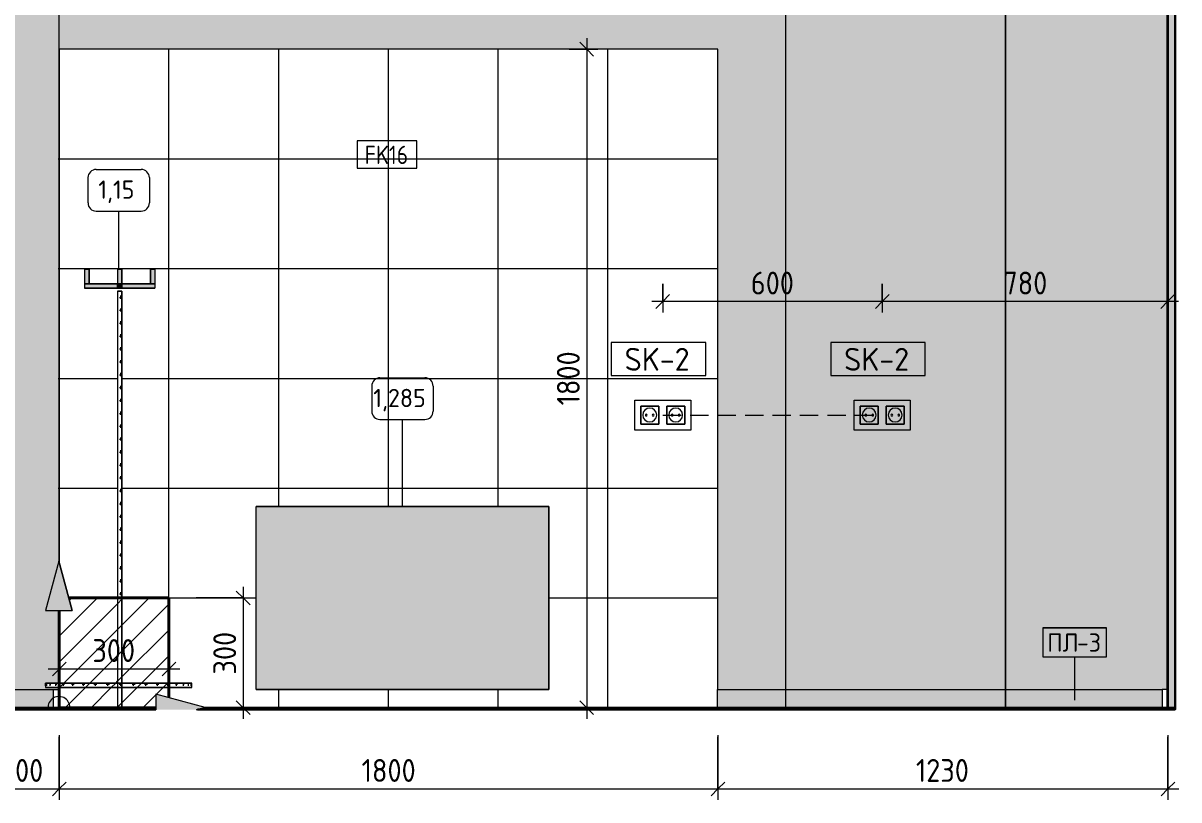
# Model space of a CAD drawing. Header units: millimetres. Extents: x 855 to 48623, y -2192 to 8255.
# Drawn here: x 45464 to 48623, y 3948 to 6071 of the extents above; entities that cross this region are included whole.
import ezdxf

# ---------------------------------------------------------------- set-up
doc = ezdxf.new("R2010")
doc.units = ezdxf.units.MM
doc.linetypes.add('ADSK_Штрих_ш2 п1', pattern=[75, 50, -25])
for name, color, linetype, lineweight in [('A-ANNO-DIMS', 7, 'Continuous', 9), ('A-ANNO-DIMS-25', 7, 'Continuous', 9), ('A-DETL-1', 7, 'Continuous', 40), ('A-DETL-2', 7, 'ADSK_Штрих_ш2 п1', 9), ('A-DETL-GENF', 7, 'Continuous', 9), ('A-FLOR', 7, 'Continuous', 9), ('A-GENM', 7, 'Continuous', 9), ('A-GENM-IDEN', 7, 'Continuous', 9), ('A-WALL-IDEN', 7, 'Continuous', 9), ('A-WALL-PATT', 7, 'Continuous', 9), ('E-ELEC-EQPM', 7, 'Continuous', 9), ('E-ELEC-FIXT-IDEN', 7, 'Continuous', 9), ('I-FURN', 7, 'Continuous', 9), ('I-FURN-IDEN', 7, 'Continuous', 9), ('I-WALL', 7, 'Continuous', 9), ('Электрические приборы', 7, 'Continuous', 9)]:
    doc.layers.add(name, color=color, linetype=linetype, lineweight=lineweight)
for name, color, linetype, lineweight, true_color in [('A-DETL-GENF-2', 7, 'Continuous', 9, 0xe0e0e0), ('A-FLOR-FNSH-1', 7, 'Continuous', 30, 0x3c3c3c), ('A-WALL-4', 7, 'Continuous', 30, 0x3c3c3c), ('A-WALL-FNSH-3', 7, 'Continuous', 30, 0x3c3c3c), ('I-FURN-121', 7, 'Continuous', 9, 0xd9d9d9), ('I-FURN-15', 7, 'Continuous', 9, 0x949494), ('I-FURN-4', 7, 'Continuous', 9, 0xacacac), ('I-FURN-6', 7, 'Continuous', 9, 0xc0c0c0), ('I-FURN-7', 7, 'Continuous', 9, 0x9e9e9e), ('I-FURN-9', 7, 'Continuous', 9, 0xd1d1d1), ('I-WALL-1', 7, 'Continuous', 9, 0x787878), ('Розетки', 7, 'Continuous', 9, 0xff1e23)]:
    doc.layers.add(name, color=color, linetype=linetype, lineweight=lineweight, true_color=true_color)
doc.layers.add('I-FURN-3', color=7, linetype='Continuous', lineweight=9, true_color=0xfbfbfb, transparency=0.7)
doc.layers.add('I-FURN-5', color=7, linetype='Continuous', lineweight=9, true_color=0x7f7f7f, transparency=0.7)
doc.styles.add('GOST Common_5', font='GOST_Common.ttf', dxfattribs={"height": 50})
doc.styles.add('GOST Common_6', font='GOST_Common.ttf', dxfattribs={"width": 0.9, "height": 50})
doc.styles.add('GOST Common_7', font='GOST_Common.ttf', dxfattribs={"height": 62.5})
doc.styles.add('ISOCPEUR_2', font='isocpeur.ttf', dxfattribs={"width": 0.9, "height": 62.5})
doc.dimstyles.new('ISO-2_5_0_9К_БОЛЬШОЙ_1', dxfattribs={"dimscale": 304.8, "dimtxt": 62.248823, "dimasz": 0.123031, "dimexe": 0.098425, "dimexo": 0.246063, "dimgap": 0, "dimtad": 1, "dimdec": 0, "dimrnd": 10, "dimzin": 0, "dimdsep": 46, "dimtxsty": 'ISOCPEUR_2', "dimblk1": 'OBLIQUE', "dimblk2": 'OBLIQUE', "dimsah": 1, "dimcen": 0.09, "dimdle": 0.098425, "dimazin": 0, "dimtfac": 1, "dimtdec": 4, "dimtix": 1, "dimtmove": 0, "dimatfit": 3, "dimfxl": 1, "dimtvp": 1, "dimtolj": 1, "dimtzin": 0, "dimarcsym": 2})
pattern_1 = [(90, (45562.24, 4200), (-300, 2e-14), []), (180, (45562.24, 4200), (-4e-14, -300), [])]
pattern_2 = [(45, (45268.33, 0), (-35.35534, 35.35534), [])]

# ---------------------------------------------------------------- blocks, each defined once
blk = doc.blocks.new('FP_23-Развертка 2_03-4')
at = {"layer": 'I-FURN'}
for p, q in [((27622.1, 4259.9), (27622.1, 4267)), ((27625.7, 4259.9), (27625.7, 4267)), ((27635.4, 4259.9), (27635.4, 4267)), ((27650.8, 4259.9), (27650.8, 4267)), ((27671.6, 4259.9), (27671.6, 4267)), ((27697.1, 4259.9), (27697.1, 4267)), ((27726.4, 4259.9), (27726.4, 4267)), ((27758.7, 4259.9), (27758.7, 4267)), ((27793, 4259.9), (27793, 4267)), ((27828.2, 4259.9), (27828.2, 4267)), ((27863.2, 4259.9), (27863.2, 4267)), ((27896.9, 4259.9), (27896.9, 4267)), ((27928.4, 4259.9), (27928.4, 4267)), ((27956.5, 4259.9), (27956.5, 4267)), ((27980.5, 4259.9), (27980.5, 4267)), ((27999.6, 4259.9), (27999.6, 4267)), ((28013.2, 4259.9), (28013.2, 4267)), ((28020.9, 4259.9), (28020.9, 4267)), ((27624.9, 4264.3), (27626.6, 4264.3)), ((27633.8, 4264.3), (27637, 4264.3)), ((27648.6, 4264.3), (27653.2, 4264.3)), ((27668.8, 4264.3), (27674.6, 4264.3)), ((27693.7, 4264.3), (27700.5, 4264.3)), ((27722.5, 4264.3), (27730.3, 4264.3)), ((27754.5, 4264.3), (27762.9, 4264.3)), ((27788.6, 4264.3), (27797.3, 4264.3)), ((27823.8, 4264.3), (27832.6, 4264.3)), ((27858.8, 4264.3), (27867.5, 4264.3)), ((27892.8, 4264.3), (27901, 4264.3)), ((27924.6, 4264.3), (27932.1, 4264.3)), ((27953.2, 4264.3), (27959.5, 4264.3)), ((27977.8, 4264.3), (27983.2, 4264.3)), ((27997.5, 4264.3), (28001.6, 4264.3)), ((28011.8, 4264.3), (28014.5, 4264.3)), ((28020.3, 4264.3), (28021.5, 4264.3))]:
    blk.add_line(p, q, dxfattribs=at)
at = {"layer": 'I-FURN-6'}
for p, q in [((27622.4, 4267), (27622.4, 4255)), ((28022.4, 4255), (28022.4, 4267))]:
    blk.add_line(p, q, dxfattribs=at)
blk = doc.blocks.new('вешалка - 1_15-26230894-Развертка 2_03-4')
at = {"layer": 'I-FURN'}
h = blk.add_hatch(dxfattribs=at)
h.set_pattern_fill('FP_21', color=256, style=0, pattern_type=2)
h.set_pattern_definition([(0, (27365.59, 0), (17.621, 17.621), [8.811, -26.432]), (90, (27369.996, -4.405), (-17.621, 17.621), [8.811, -26.432])])
h.paths.add_polyline_path([(27831.4, 4500), (27831.4, 5338.6), (27819.4, 5338.6), (27819.4, 4500)])
at = {"layer": 'I-FURN-5'}
for points in [[(27741.4, 5359), (27741.4, 5398.6), (27729.4, 5398.6), (27729.4, 5359)], [(27831.4, 5359), (27831.4, 5398.6), (27819.4, 5398.6), (27819.4, 5359)], [(27921.4, 5359), (27921.4, 5398.6), (27909.4, 5398.6), (27909.4, 5359)], [(27741.4, 5347), (27819.4, 5347), (27819.4, 5359), (27729.4, 5359), (27729.4, 5347)], [(27831.4, 5347), (27831.4, 5359), (27819.4, 5359), (27819.4, 5347)], [(27870, 5347), (27921.4, 5347), (27921.4, 5359), (27831.4, 5359), (27831.4, 5347)]]:
    blk.add_hatch(color=256, dxfattribs=at).paths.add_polyline_path(points)
at = {"layer": 'I-FURN-121'}
for p, q in [((27822.4, 4267), (27819.4, 4267)), ((27819.4, 4267), (27819.4, 4255)), ((27831.4, 4267), (27822.4, 4267)), ((27831.4, 4267), (27831.4, 4255)), ((27819.4, 4255), (27831.4, 4255))]:
    blk.add_line(p, q, dxfattribs=at)
at = {"layer": 'I-FURN-15'}
for p, q in [((27819.4, 5359), (27831.4, 5359)), ((27831.4, 5359), (27819.4, 5359))]:
    blk.add_line(p, q, dxfattribs=at)
at = {"layer": 'I-FURN-4'}
for p, q in [((27741.4, 5398.6), (27729.4, 5398.6)), ((27729.4, 5398.6), (27729.4, 5359)), ((27741.4, 5359), (27741.4, 5398.6)), ((27819.4, 5398.6), (27831.4, 5398.6)), ((27831.4, 5398.6), (27819.4, 5398.6)), ((27819.4, 5398.6), (27819.4, 5359)), ((27819.4, 5398.6), (27819.4, 5359)), ((27831.4, 5398.6), (27831.4, 5359)), ((27831.4, 5398.6), (27831.4, 5359)), ((27921.4, 5398.6), (27909.4, 5398.6)), ((27909.4, 5398.6), (27909.4, 5359)), ((27921.4, 5398.6), (27921.4, 5359)), ((27729.4, 5359), (27729.4, 5347)), ((27729.4, 5347), (27819.4, 5347)), ((27819.4, 5359), (27741.4, 5359)), ((27819.4, 5359), (27819.4, 5347)), ((27819.4, 5347), (27831.4, 5347)), ((27909.4, 5359), (27831.4, 5359)), ((27831.4, 5359), (27831.4, 5347)), ((27831.4, 5347), (27921.4, 5347)), ((27921.4, 5359), (27921.4, 5347))]:
    blk.add_line(p, q, dxfattribs=at)
at = {"layer": 'I-FURN-6'}
for p, q in [((27729.4, 5398.6), (27741.4, 5398.6)), ((27729.4, 5398.6), (27729.4, 5359)), ((27741.4, 5398.6), (27741.4, 5359)), ((27819.4, 5398.6), (27831.4, 5398.6)), ((27819.4, 5398.6), (27819.4, 5359)), ((27831.4, 5359), (27831.4, 5398.6)), ((27909.4, 5398.6), (27921.4, 5398.6)), ((27909.4, 5359), (27909.4, 5398.6)), ((27921.4, 5398.6), (27921.4, 5359)), ((27741.4, 5359), (27729.4, 5359)), ((27729.4, 5359), (27819.4, 5359)), ((27729.4, 5359), (27729.4, 5347)), ((27819.4, 5347), (27729.4, 5347)), ((27831.4, 5359), (27819.4, 5359)), ((27819.4, 5359), (27831.4, 5359)), ((27819.4, 5359), (27819.4, 5347)), ((27831.4, 5347), (27819.4, 5347)), ((27819.4, 5338.6), (27831.4, 5338.6)), ((27819.4, 5338.6), (27819.4, 4500)), ((27831.4, 5359), (27921.4, 5359)), ((27831.4, 5347), (27831.4, 5359)), ((27921.4, 5347), (27831.4, 5347)), ((27831.4, 4500), (27831.4, 5338.6)), ((27921.4, 5359), (27909.4, 5359)), ((27921.4, 5359), (27921.4, 5347)), ((27819.4, 4500), (27819.4, 4267)), ((27831.4, 4267), (27831.4, 4500)), ((27622.4, 4267), (27659.9, 4267)), ((27659.9, 4267), (27798.3, 4267)), ((27798.3, 4267), (27959.7, 4267)), ((27959.7, 4267), (28022.4, 4267)), ((27659.9, 4255), (27622.4, 4255)), ((27959.7, 4255), (27659.9, 4255)), ((27819.4, 4255), (27819.4, 4200)), ((27831.4, 4200), (27831.4, 4255)), ((28022.4, 4255), (27959.7, 4255))]:
    blk.add_line(p, q, dxfattribs=at)
at = {"layer": 'I-FURN-7'}
for p, q in [((27831.4, 5398.6), (27819.4, 5398.6)), ((27819.4, 5398.6), (27819.4, 5359)), ((27831.4, 5359), (27831.4, 5398.6)), ((27729.4, 5359), (27741.4, 5359)), ((27741.4, 5359), (27729.4, 5359)), ((27831.4, 5359), (27819.4, 5359)), ((27819.4, 5359), (27831.4, 5359)), ((27819.4, 5347), (27819.4, 5359)), ((27819.4, 5359), (27819.4, 5347)), ((27831.4, 5359), (27831.4, 5347)), ((27831.4, 5359), (27831.4, 5347)), ((27909.4, 5359), (27921.4, 5359)), ((27921.4, 5359), (27909.4, 5359))]:
    blk.add_line(p, q, dxfattribs=at)
at = {"layer": 'I-FURN-9'}
for p, q in [((27831.4, 5338.6), (27819.4, 5338.6)), ((27819.4, 5338.6), (27819.4, 4500)), ((27831.4, 5338.6), (27831.4, 4500)), ((27819.4, 4500), (27819.4, 4267)), ((27831.4, 4500), (27831.4, 4267)), ((27659.9, 4267), (27622.4, 4267)), ((27819.4, 4267), (27659.9, 4267)), ((27819.4, 4267), (27819.4, 4255)), ((27959.7, 4267), (27831.4, 4267)), ((27831.4, 4255), (27831.4, 4267)), ((28022.4, 4267), (27959.7, 4267)), ((27622.4, 4255), (27659.9, 4255)), ((27659.9, 4255), (27819.4, 4255)), ((27819.4, 4255), (27819.4, 4200)), ((27831.4, 4255), (27959.7, 4255)), ((27831.4, 4255), (27831.4, 4200)), ((27959.7, 4255), (28022.4, 4255))]:
    blk.add_line(p, q, dxfattribs=at)
at = {"layer": 'I-FURN-6'}
blk.add_blockref('FP_23-Развертка 2_03-4', (0, 0), dxfattribs=at)
blk = doc.blocks.new('Холодильник встроенный 1180 мм - 3_9-25480617-Развертка 2_03-4')
at = {"layer": 'I-FURN-5'}
h = blk.add_hatch(color=256, dxfattribs=at)
h.paths.add_polyline_path([(29645.8, 4250), (30245.8, 4250), (30245.8, 6351), (29645.8, 6351), (29645.8, 4680.1)])
h.paths.add_polyline_path([(29920.3, 4959), (29832.8, 4959), (29832.8, 5041), (29985.8, 5041), (29985.8, 4959), (29969.3, 4959)])
h.paths.add_polyline_path([(29954.3, 4997.5), (29955.6, 4997.8), (29956.5, 4998.7), (29956.8, 5000), (29956.5, 5001.2), (29955.6, 5002.2), (29954.3, 5002.5), (29953.1, 5002.2), (29952.2, 5001.2), (29951.8, 5000), (29952.2, 4998.7), (29953.1, 4997.8), (29953.7, 4997.6)])
h.paths.add_polyline_path([(29883.3, 4997.5), (29884.6, 4997.8), (29885.6, 4998.9), (29885.8, 5000), (29885.5, 5001.2), (29884.6, 5002.2), (29883.3, 5002.5), (29882.1, 5002.2), (29881.2, 5001.2), (29880.8, 5000), (29881.2, 4998.7), (29882.1, 4997.8), (29882.7, 4997.6)])
h.paths.add_polyline_path([(29864.3, 4997.5), (29865.6, 4997.8), (29866.6, 4998.9), (29866.8, 5000), (29866.5, 5001.2), (29865.6, 5002.2), (29864.3, 5002.5), (29863.1, 5002.2), (29862.2, 5001.2), (29861.8, 5000), (29862.2, 4998.7), (29863.1, 4997.8), (29863.7, 4997.6)])
h.paths.add_polyline_path([(29935.3, 4997.5), (29936.6, 4997.8), (29937.6, 4998.9), (29937.8, 5000), (29937.5, 5001.2), (29936.6, 5002.2), (29935.3, 5002.5), (29934.1, 5002.2), (29933.2, 5001.2), (29932.8, 5000), (29933.2, 4998.7), (29934.1, 4997.8), (29934.7, 4997.6)])
h = blk.add_hatch(color=256, dxfattribs=at)
h.paths.add_polyline_path([(29832.8, 4959), (29985.8, 4959), (29985.8, 5041), (29832.8, 5041), (29832.8, 4975.5)])
h.paths.add_polyline_path([(29954.3, 4997.5), (29953.1, 4997.8), (29952.1, 4998.9), (29951.8, 5000), (29952.2, 5001.2), (29953.1, 5002.2), (29954.3, 5002.5), (29955.6, 5002.2), (29956.5, 5001.2), (29956.8, 5000), (29956.5, 4998.7), (29955.6, 4997.8), (29955, 4997.6)])
h.paths.add_polyline_path([(29883.3, 4997.5), (29882.1, 4997.8), (29881.1, 4998.9), (29880.8, 5000), (29881.2, 5001.2), (29882.1, 5002.2), (29883.3, 5002.5), (29884.6, 5002.2), (29885.5, 5001.2), (29885.8, 5000), (29885.5, 4998.7), (29884.6, 4997.8), (29884, 4997.6)])
h.paths.add_polyline_path([(29935.3, 4997.5), (29934.1, 4997.8), (29933.2, 4998.7), (29932.8, 5000), (29933.2, 5001.2), (29934.1, 5002.2), (29935.3, 5002.5), (29936.6, 5002.2), (29937.5, 5001.2), (29937.8, 5000), (29937.5, 4998.7), (29936.6, 4997.8), (29936, 4997.6)])
h.paths.add_polyline_path([(29864.3, 4997.5), (29863.1, 4997.8), (29862.1, 4998.9), (29861.8, 5000), (29862.2, 5001.2), (29863.1, 5002.2), (29864.3, 5002.5), (29865.6, 5002.2), (29866.5, 5001.2), (29866.8, 5000), (29866.5, 4998.7), (29865.6, 4997.8), (29865, 4997.6)])
blk.add_hatch(color=256, dxfattribs=at).paths.add_polyline_path([(29645.8, 4200), (30245.8, 4200), (30245.8, 4250), (29645.8, 4250)])
at = {"layer": 'I-FURN-4'}
for p, q in [((30245.8, 6351), (29645.8, 6351)), ((29645.8, 4200), (29645.8, 6351)), ((30245.8, 6351), (30245.8, 4200))]:
    blk.add_line(p, q, dxfattribs=at)
at = {"layer": 'I-FURN-6'}
for p, q in [((29645.8, 6351), (30245.8, 6351)), ((29645.8, 4200), (29645.8, 6351)), ((30245.8, 4200), (30245.8, 6351))]:
    blk.add_line(p, q, dxfattribs=at)
at = {"layer": 'I-FURN-7'}
blk.add_line((29645.8, 4200), (30245.8, 4200), dxfattribs=at)
blk = doc.blocks.new('Плинтус - Плинтус темный _ст_школа_-32862063-Развертка 2_03-4')
at = {"layer": 'A-GENM'}
for p, q in [((30689, 4250), (30674, 4250)), ((30674, 4250), (30674, 4200)), ((30689, 4200), (30689, 4250)), ((30674, 4200), (30689, 4200))]:
    blk.add_line(p, q, dxfattribs=at)
blk = doc.blocks.new('Плинтус - Плинтус темный _ст_школа_-32862101-Развертка 2_03-4')
at = {"layer": 'A-GENM'}
blk.add_hatch(color=256, dxfattribs=at).paths.add_polyline_path([(27460, 4200), (27644, 4200), (27644, 4250), (27460, 4250)])
for p, q in [((27460, 4250), (27644, 4250)), ((27460, 4200), (27460, 4250))]:
    blk.add_line(p, q, dxfattribs=at)
blk = doc.blocks.new('Плинтус - Плинтус темный _ст_школа_-32862102-Развертка 2_03-4')
at = {"layer": 'A-GENM'}
for p, q in [((27644, 4250), (27659, 4250)), ((27644, 4200), (27644, 4250))]:
    blk.add_line(p, q, dxfattribs=at)
blk = doc.blocks.new('Роз - p220 IP44-25282437-Развертка 2_03-4')
at = {"layer": 'Розетки'}
for p, q in [((29249.3, 5024.5), (29298.3, 5024.5)), ((29249.3, 4975.5), (29249.3, 5024.5)), ((29298.3, 5024.5), (29298.3, 4975.5)), ((29298.3, 4975.5), (29249.3, 4975.5))]:
    blk.add_line(p, q, dxfattribs=at)
for centre, radius, start, end in [((29273.8, 5000), 19, 0, 180), ((29273.8, 5000), 19, 180, 0), ((29264.3, 5000), 2.5, 0, 180), ((29264.3, 5000), 2.5, 180, 0), ((29283.3, 5000), 2.5, 0, 180), ((29283.3, 5000), 2.5, 180, 0)]:
    blk.add_arc(centre, radius, start, end, dxfattribs=at)
blk = doc.blocks.new('Роз - p220 IP44-V24-Развертка 2_03-4')
at = {"layer": 'Розетки'}
for p, q in [((29320.3, 5024.5), (29369.3, 5024.5)), ((29320.3, 4975.5), (29320.3, 5024.5)), ((29369.3, 5024.5), (29369.3, 4975.5)), ((29369.3, 4975.5), (29320.3, 4975.5))]:
    blk.add_line(p, q, dxfattribs=at)
for centre, radius, start, end in [((29344.8, 5000), 19, 0, 180), ((29344.8, 5000), 19, 180, 0), ((29335.3, 5000), 2.5, 0, 180), ((29335.3, 5000), 2.5, 180, 0), ((29354.3, 5000), 2.5, 0, 180), ((29354.3, 5000), 2.5, 180, 0)]:
    blk.add_arc(centre, radius, start, end, dxfattribs=at)
blk = doc.blocks.new('Рамки - Рамка х2-25282439-Развертка 2_03-4')
at = {"layer": 'E-ELEC-EQPM'}
for p, q in [((29232.8, 5041), (29385.8, 5041)), ((29232.8, 4959), (29232.8, 5041)), ((29249.3, 5024.5), (29249.3, 4975.5)), ((29298.3, 5024.5), (29249.3, 5024.5)), ((29298.3, 4975.5), (29298.3, 5024.5)), ((29320.3, 5024.5), (29320.3, 4975.5)), ((29369.3, 5024.5), (29320.3, 5024.5)), ((29369.3, 4975.5), (29369.3, 5024.5)), ((29385.8, 5041), (29385.8, 4959)), ((29249.3, 4975.5), (29298.3, 4975.5)), ((29320.3, 4975.5), (29369.3, 4975.5)), ((29385.8, 4959), (29232.8, 4959))]:
    blk.add_line(p, q, dxfattribs=at)
blk = doc.blocks.new('Роз - p220 IP44-V25-Развертка 2_03-4')
at = {"layer": 'Розетки'}
for p, q in [((29849.3, 5024.5), (29898.3, 5024.5)), ((29849.3, 4975.5), (29849.3, 5024.5)), ((29898.3, 5024.5), (29898.3, 4975.5)), ((29898.3, 4975.5), (29849.3, 4975.5))]:
    blk.add_line(p, q, dxfattribs=at)
for centre, radius, start, end in [((29873.8, 5000), 19, 0, 180), ((29873.8, 5000), 19, 180, 0), ((29864.3, 5000), 2.5, 0, 180), ((29864.3, 5000), 2.5, 180, 0), ((29883.3, 5000), 2.5, 0, 180), ((29883.3, 5000), 2.5, 180, 0)]:
    blk.add_arc(centre, radius, start, end, dxfattribs=at)
blk = doc.blocks.new('Рамки - Рамка х2-V26-Развертка 2_03-4')
at = {"layer": 'E-ELEC-EQPM'}
for p, q in [((29832.8, 5041), (29985.8, 5041)), ((29832.8, 4959), (29832.8, 5041)), ((29849.3, 5024.5), (29849.3, 4975.5)), ((29898.3, 5024.5), (29849.3, 5024.5)), ((29898.3, 4975.5), (29898.3, 5024.5)), ((29920.3, 5024.5), (29920.3, 4975.5)), ((29969.3, 5024.5), (29920.3, 5024.5)), ((29969.3, 4975.5), (29969.3, 5024.5)), ((29985.8, 5041), (29985.8, 4959)), ((29849.3, 4975.5), (29898.3, 4975.5)), ((29920.3, 4975.5), (29969.3, 4975.5)), ((29985.8, 4959), (29832.8, 4959))]:
    blk.add_line(p, q, dxfattribs=at)
blk = doc.blocks.new('Плинтус - Плинтус темный _ст_школа_-33253909-Развертка 2_03-4')
at = {"layer": 'A-GENM'}
h = blk.add_hatch(color=256, dxfattribs=at)
h.paths.add_polyline_path([(29645.8, 4200), (29645.8, 4250), (29459, 4250), (29459, 4200), (29460, 4200)])
h.paths.add_polyline_path([(30245.8, 4200), (30674, 4200), (30674, 4250), (30245.8, 4250)])
for p, q in [((29459, 4250), (29645.8, 4250)), ((29459, 4200), (29459, 4250)), ((29645.8, 4250), (30245.8, 4250)), ((30245.8, 4250), (30674, 4250)), ((29645.8, 4200), (29459, 4200)), ((30245.8, 4200), (29645.8, 4200)), ((30674, 4200), (30245.8, 4200))]:
    blk.add_line(p, q, dxfattribs=at)
blk = doc.blocks.new('Начало раскладки_красным - Начало раскладки_красным-26112293-Развертка 2_03-4')
at = {"layer": 'A-DETL-GENF'}
for points in [[(27622.8, 4465.4), (27695.3, 4465.4), (27658.9, 4600.6), (27631, 4495.9)], [(27958.8, 4194.4), (28035.3, 4194.4), (28059.2, 4200.8), (27923.9, 4237), (27923.9, 4194.4)]]:
    blk.add_hatch(color=256, dxfattribs=at).paths.add_polyline_path(points)
for p, q in [((27658.9, 4600.6), (27622.8, 4465.4)), ((27658.9, 4600.6), (27622.8, 4465.4)), ((27695.3, 4465.4), (27658.9, 4600.6)), ((27658.9, 4600.6), (27695.3, 4465.4)), ((27622.8, 4465.4), (27695.3, 4465.4)), ((27622.8, 4465.4), (27695.3, 4465.4)), ((27659.2, 4230.6), (27659, 4465.4)), ((28059.2, 4200.8), (27923.9, 4237)), ((27923.9, 4237), (27923.9, 4194.4)), ((28059.2, 4200.8), (27923.9, 4237)), ((27923.9, 4237), (27923.9, 4194.4)), ((27689.2, 4200.6), (27923.9, 4200.8)), ((28035.3, 4194.4), (28059.2, 4200.8)), ((28059.2, 4200.8), (28035.3, 4194.4))]:
    blk.add_line(p, q, dxfattribs=at)
for start, end in [(0.0336, 191.8992), (347.7458, 0.0336)]:
    blk.add_arc((27659.2, 4200.6), 30, start, end, dxfattribs=at)
blk = doc.blocks.new('DIMBLOCK32-Развертка 2_03-4')
at = {"layer": 'A-ANNO-DIMS-25'}
for p, q in [((45362.7, 4125), (45362.7, 3948)), ((45362.7, 3978), (45362.7, 4120)), ((45562.7, 4125), (45562.7, 3948)), ((45562.7, 3978), (45562.7, 4120)), ((45362.7, 3978), (45562.7, 3978))]:
    blk.add_line(p, q, dxfattribs=at)
at = {"layer": 'A-ANNO-DIMS-25', "lineweight": 20}
for p, q in [((45362.7, 3978), (45381.5, 3996.8)), ((45562.7, 3978), (45581.5, 3996.8)), ((45362.7, 3978), (45344, 3959.3)), ((45562.7, 3978), (45544, 3959.3))]:
    blk.add_line(p, q, dxfattribs=at)
at = {"layer": 'A-ANNO-DIMS-25', "color": 0, "insert": (45403.5, 4059.7), "char_height": 62.5, "width": 142.215, "attachment_point": 1, "line_spacing_factor": 1.149209, "style": 'ISOCPEUR_2'}
blk.add_mtext('200', dxfattribs=at)
blk = doc.blocks.new('_Oblique')
at = {"color": 0, "linetype": 'ByBlock', "lineweight": -2}
blk.add_line((-0.5, -0.5), (0.5, 0.5), dxfattribs=at)
blk = doc.blocks.new('DIMBLOCK33-Развертка 2_03-4')
at = {"layer": 'A-ANNO-DIMS-25'}
for p, q in [((45562.7, 4125), (45562.7, 3948)), ((45562.7, 3978), (45562.7, 4120)), ((47362.7, 4125), (47362.7, 3948)), ((47362.7, 3978), (47362.7, 4120)), ((45562.7, 3978), (47362.7, 3978))]:
    blk.add_line(p, q, dxfattribs=at)
at = {"layer": 'A-ANNO-DIMS-25', "lineweight": 20}
for p, q in [((45562.7, 3978), (45581.5, 3996.8)), ((47362.7, 3978), (47381.5, 3996.8)), ((45562.7, 3978), (45544, 3959.3)), ((47362.7, 3978), (47344, 3959.3))]:
    blk.add_line(p, q, dxfattribs=at)
at = {"layer": 'A-ANNO-DIMS-25', "color": 0, "insert": (46389.1, 4059.7), "char_height": 62.5, "width": 176.691, "attachment_point": 1, "line_spacing_factor": 1.149209, "style": 'ISOCPEUR_2'}
blk.add_mtext('1800', dxfattribs=at)
blk = doc.blocks.new('DIMBLOCK34-Развертка 2_03-4')
at = {"layer": 'A-ANNO-DIMS-25'}
for p, q in [((47362.7, 4125), (47362.7, 3948)), ((47362.7, 3978), (47362.7, 4120)), ((48592.7, 4125), (48592.7, 3948)), ((48592.7, 3978), (48592.7, 4120)), ((47362.7, 3978), (48622.7, 3978))]:
    blk.add_line(p, q, dxfattribs=at)
at = {"layer": 'A-ANNO-DIMS-25', "lineweight": 20}
for p, q in [((47362.7, 3978), (47381.5, 3996.8)), ((48592.7, 3978), (48611.5, 3996.8)), ((47362.7, 3978), (47344, 3959.3)), ((48592.7, 3978), (48574, 3959.3))]:
    blk.add_line(p, q, dxfattribs=at)
at = {"layer": 'A-ANNO-DIMS-25', "color": 0, "insert": (47904.1, 4059.7), "char_height": 62.5, "width": 176.691, "attachment_point": 1, "line_spacing_factor": 1.149209, "style": 'ISOCPEUR_2'}
blk.add_mtext('1230', dxfattribs=at)
blk = doc.blocks.new('М_силовых электроприборов_РАЗВЕРТКИ - Типоразмер_примечание-27444908-Развертка 2_03-4')
at = {"layer": 'E-ELEC-FIXT-IDEN'}
for p, q in [((29426.7, 5198.1), (29168.4, 5198.1)), ((29168.4, 5198.1), (29168.4, 5108)), ((29426.7, 5108), (29426.7, 5198.1)), ((29168.4, 5108), (29426.7, 5108))]:
    blk.add_line(p, q, dxfattribs=at)
blk = doc.blocks.new('DIMBLOCK35-Развертка 2_03-4')
at = {"layer": 'A-ANNO-DIMS-25'}
for p, q in [((47812.1, 5358.8), (47812.1, 5280.3)), ((47812.1, 5310.3), (47812.1, 5358.8)), ((48591.7, 5358.8), (48591.7, 5280.3)), ((48591.7, 5310.3), (48591.7, 5358.8)), ((48621.7, 5310.3), (47812.1, 5310.3))]:
    blk.add_line(p, q, dxfattribs=at)
at = {"layer": 'A-ANNO-DIMS-25', "lineweight": 20}
for p, q in [((47812.1, 5310.3), (47793.3, 5291.6)), ((47812.1, 5310.3), (47830.8, 5329.1)), ((48591.7, 5310.3), (48573, 5291.6)), ((48591.7, 5310.3), (48610.5, 5329.1))]:
    blk.add_line(p, q, dxfattribs=at)
at = {"layer": 'A-ANNO-DIMS-25', "color": 0, "insert": (48142.7, 5392), "char_height": 62.5, "width": 142.215, "attachment_point": 1, "line_spacing_factor": 1.149209, "style": 'ISOCPEUR_2'}
blk.add_mtext('780', dxfattribs=at)
blk = doc.blocks.new('DIMBLOCK36-Развертка 2_03-4')
at = {"layer": 'A-ANNO-DIMS-25'}
for p, q in [((47212.1, 5358.8), (47212.1, 5280.3)), ((47212.1, 5310.3), (47212.1, 5358.8)), ((47812.1, 5358.8), (47812.1, 5280.3)), ((47812.1, 5310.3), (47812.1, 5358.8)), ((47812.1, 5310.3), (47182.1, 5310.3))]:
    blk.add_line(p, q, dxfattribs=at)
at = {"layer": 'A-ANNO-DIMS-25', "lineweight": 20}
for p, q in [((47212.1, 5310.3), (47193.3, 5291.6)), ((47212.1, 5310.3), (47230.8, 5329.1)), ((47812.1, 5310.3), (47793.3, 5291.6)), ((47812.1, 5310.3), (47830.8, 5329.1))]:
    blk.add_line(p, q, dxfattribs=at)
at = {"layer": 'A-ANNO-DIMS-25', "color": 0, "insert": (47452.8, 5392), "char_height": 62.5, "width": 142.215, "attachment_point": 1, "line_spacing_factor": 1.149209, "style": 'ISOCPEUR_2'}
blk.add_mtext('600', dxfattribs=at)
blk = doc.blocks.new('Марка_Мебель - В прямоуг_Balcon_Марка-25523697-Развертка 2_03-4')
at = {"layer": 'I-FURN-IDEN'}
for p, q in [((25316.1, 4680.1), (25316.1, 4611)), ((25338.6, 4702.6), (25461.4, 4702.6)), ((25483.9, 4680.1), (25483.9, 4611.2)), ((25338.5, 4588.7), (25461.4, 4588.7))]:
    blk.add_line(p, q, dxfattribs=at)
for centre, radius, start, end in [((25338.6, 4680.1), 22.5, 90, 180), ((25461.4, 4680.1), 22.5, 0, 90), ((25338.5, 4611), 22.3, 180, 270), ((25461.4, 4611.2), 22.5, 270, 0)]:
    blk.add_arc(centre, radius, start, end, dxfattribs=at)
blk = doc.blocks.new('Mark Reiling - Mark Reiling-26174330-Развертка 2_03-4')
at = {"layer": 'A-GENM-IDEN'}
for p, q in [((30348.6, 4418.1), (30348.6, 4339.3)), ((30348.6, 4418.1), (30522.1, 4418.1)), ((30522.1, 4418.1), (30348.6, 4418.1)), ((30348.6, 4418.1), (30348.6, 4339.3)), ((30522.1, 4339.3), (30522.1, 4418.1)), ((30522.1, 4339.3), (30522.1, 4418.1)), ((30348.6, 4339.3), (30522.1, 4339.3)), ((30348.6, 4339.3), (30522.1, 4339.3))]:
    blk.add_line(p, q, dxfattribs=at)
blk = doc.blocks.new('DIMBLOCK44-Развертка 2_03-4')
at = {"layer": 'A-ANNO-DIMS-25', "lineweight": 20}
for p, q in [((47004.5, 6000), (46985.7, 6018.8)), ((47004.5, 6000), (47023.2, 5981.2)), ((47004.5, 4200), (46985.7, 4218.7)), ((47004.5, 4200), (47023.2, 4181.2))]:
    blk.add_line(p, q, dxfattribs=at)
at = {"layer": 'A-ANNO-DIMS-25'}
for p, q in [((47004.5, 6030), (47004.5, 4170)), ((46956, 6000), (47034.5, 6000)), ((47004.5, 6000), (46956, 6000)), ((46956, 4200), (47034.5, 4200)), ((47004.5, 4200), (46956, 4200))]:
    blk.add_line(p, q, dxfattribs=at)
at = {"layer": 'A-ANNO-DIMS-25', "color": 0, "insert": (46922.8, 5026.4), "char_height": 62.5, "width": 176.691, "attachment_point": 1, "rotation": 90, "line_spacing_factor": 1.149209, "style": 'ISOCPEUR_2'}
blk.add_mtext('1800', dxfattribs=at)
blk = doc.blocks.new('DIMBLOCK45-Развертка 2_03-4')
at = {"layer": 'A-ANNO-DIMS-25'}
for p, q in [((45562.7, 4354.3), (45562.7, 4275.8)), ((45562.7, 4305.8), (45562.7, 4354.3)), ((45862.2, 4354.3), (45862.2, 4275.8)), ((45862.2, 4305.8), (45862.2, 4354.3)), ((45892.2, 4305.8), (45532.7, 4305.8))]:
    blk.add_line(p, q, dxfattribs=at)
at = {"layer": 'A-ANNO-DIMS-25', "lineweight": 20}
for p, q in [((45562.7, 4305.8), (45544, 4287.1)), ((45562.7, 4305.8), (45581.5, 4324.6)), ((45862.2, 4305.8), (45843.5, 4287.1)), ((45862.2, 4305.8), (45881, 4324.6))]:
    blk.add_line(p, q, dxfattribs=at)
at = {"layer": 'A-ANNO-DIMS-25', "color": 0, "insert": (45653.2, 4387.5), "char_height": 62.5, "width": 142.215, "attachment_point": 1, "line_spacing_factor": 1.149209, "style": 'ISOCPEUR_2'}
blk.add_mtext('300', dxfattribs=at)
blk = doc.blocks.new('DIMBLOCK46-Развертка 2_03-4')
at = {"layer": 'A-ANNO-DIMS-25', "lineweight": 20}
for p, q in [((46065.3, 4500), (46046.5, 4518.7)), ((46065.3, 4500), (46084, 4481.2)), ((46065.3, 4200), (46046.5, 4218.7)), ((46065.3, 4200), (46084, 4181.2))]:
    blk.add_line(p, q, dxfattribs=at)
at = {"layer": 'A-ANNO-DIMS-25'}
for p, q in [((46065.3, 4530), (46065.3, 4170)), ((45937.2, 4500), (46095.3, 4500)), ((46065.3, 4500), (45937.2, 4500)), ((46016.8, 4200), (46095.3, 4200)), ((46065.3, 4200), (46016.8, 4200))]:
    blk.add_line(p, q, dxfattribs=at)
at = {"layer": 'A-ANNO-DIMS-25', "color": 0, "insert": (45983.6, 4290.7), "char_height": 62.5, "width": 142.215, "attachment_point": 1, "rotation": 90, "line_spacing_factor": 1.149209, "style": 'ISOCPEUR_2'}
blk.add_mtext('300', dxfattribs=at)
blk = doc.blocks.new('М_стена_0001 - Типоразмер_без рамки-25382661-Развертка 2_03-4')
at = {"layer": 'A-WALL-IDEN'}
for p, q in [((29255.4, 6723.9), (29092.2, 6723.9)), ((29092.2, 6723.9), (29092.2, 6648.9)), ((29255.4, 6648.9), (29255.4, 6723.9)), ((29092.2, 6648.9), (29255.4, 6648.9))]:
    blk.add_line(p, q, dxfattribs=at)

msp = doc.modelspace()

# ---------------------------------------------------------------- hatches: boundary and pattern name
at = {"layer": 'A-DETL-GENF-2'}
h = msp.add_hatch(dxfattribs=at)
h.set_pattern_fill('FP_24', color=256, style=0, pattern_type=2)
h.set_pattern_definition(pattern_2)
h.paths.add_polyline_path([(45725.1, 4200), (45734.1, 4200), (45734.1, 4255), (45722.1, 4255), (45722.1, 4200)])
h.paths.add_polyline_path([(45722.1, 4267), (45734.1, 4267), (45734.1, 4500), (45722.1, 4500), (45722.1, 4268.5)])
h.paths.add_polyline_path([(45592.5, 4255), (45722.1, 4255), (45722.1, 4267), (45562.7, 4267), (45562.7, 4255), (45575.4, 4255)])
h.paths.add_polyline_path([(45773, 4255), (45862.2, 4255), (45862.2, 4267), (45734.1, 4267), (45734.1, 4255), (45772.7, 4255)])
h = msp.add_hatch(dxfattribs=at)
h.set_pattern_fill('FP_24', color=256, style=0, pattern_type=2)
h.set_pattern_definition(pattern_2)
h.paths.add_polyline_path([(45562.7, 4200), (45722.1, 4200), (45722.1, 4255), (45562.7, 4255)])
h.paths.add_polyline_path([(45734.1, 4200), (45826.7, 4200), (45826.7, 4237), (45862.2, 4227.5), (45862.2, 4255), (45734.1, 4255)])
h.paths.add_polyline_path([(45838.7, 4267), (45862.2, 4267), (45862.2, 4500), (45734.1, 4500), (45734.1, 4267), (45818.1, 4267)])
h.paths.add_polyline_path([(45722.1, 4267), (45722.1, 4500), (45588.7, 4500), (45598, 4465.4), (45562.7, 4465.4), (45562.7, 4267), (45701, 4267)])
h = msp.add_hatch(dxfattribs=at)
h.set_pattern_fill('FP_24', color=256, style=0, pattern_type=2)
h.set_pattern_definition(pattern_2)
h.paths.add_polyline_path([(45734.1, 4255), (45734.1, 4267), (45722.1, 4267), (45722.1, 4255), (45725.1, 4255)])
at = {"layer": 'A-WALL-PATT'}
for points in [[(47362.7, 4250), (47548.5, 4250), (47548.5, 6351), (48148.5, 6351), (48148.5, 4250), (48591.7, 4250), (48591.7, 7650), (45561.7, 7650), (45561.7, 6000), (47362.7, 6000), (47362.7, 4680.1)], [(45550.8, 4250), (45561.7, 4250), (45561.7, 4255), (45525.1, 4255.2), (45525.1, 4267), (45561.7, 4267), (45561.7, 4465.4), (45525.5, 4465.4), (45561.7, 4600.6), (45561.7, 7600), (44083.7, 7600), (44083.7, 5141), (44094.7, 5141), (44094.7, 5059), (44083.7, 5059), (44083.7, 4596.6), (44119, 4465.4), (44083.7, 4465.4), (44083.7, 4250), (44262.7, 4250), (44262.7, 6300), (45362.7, 6300), (45362.7, 4250), (45548, 4250)]]:
    msp.add_hatch(color=256, dxfattribs=at).paths.add_polyline_path(points)
h = msp.add_hatch(dxfattribs=at)
h.set_pattern_fill('FP_22', color=256, style=0, pattern_type=2)
h.set_pattern_definition(pattern_1)
h.paths.add_polyline_path([(45562.2, 4200), (45562.2, 4255), (45561.7, 4255), (45561.7, 4200)])
h.paths.add_polyline_path([(45562.2, 4267), (45562.2, 4465.4), (45561.7, 4465.4), (45561.7, 4267)])
h.paths.add_polyline_path([(45562.2, 4598.5), (45562.2, 6000), (45561.7, 6000), (45561.7, 4600.4)])
h = msp.add_hatch(dxfattribs=at)
h.set_pattern_fill('FP_22', color=256, style=0, pattern_type=2)
h.set_pattern_definition(pattern_1)
h.paths.add_polyline_path([(45961.9, 4200), (47361.7, 4200), (47361.7, 4250), (47362.7, 4250), (47362.7, 6000), (45562.2, 6000), (45562.2, 4598.5), (45588.7, 4500), (45722.1, 4500), (45722.1, 5338.6), (45734.1, 5338.6), (45734.1, 4500), (45862.2, 4500), (45862.2, 4267), (45925.1, 4267), (45925.1, 4255), (45862.2, 4255), (45862.2, 4227.5), (45961.9, 4200.8), (45958.8, 4200)])
h.paths.add_polyline_path([(45562.2, 4200), (45562.7, 4200), (45562.7, 4255), (45562.2, 4255)])
h.paths.add_polyline_path([(46482.8, 4250), (46100.7, 4250), (46100.7, 4750), (46900.7, 4750), (46900.7, 4250)])
h.paths.add_polyline_path([(45562.7, 4267), (45562.7, 4465.4), (45562.2, 4465.4), (45562.2, 4267)])
h.paths.add_polyline_path([(47223.1, 4959), (47135.6, 4959), (47135.6, 5041), (47288.6, 5041), (47288.6, 4959), (47272.1, 4959)])
h.paths.add_polyline_path([(47186.1, 4997.5), (47187.3, 4997.8), (47188.3, 4998.9), (47188.6, 5000), (47188.2, 5001.2), (47187.3, 5002.2), (47186.1, 5002.5), (47184.8, 5002.2), (47183.9, 5001.2), (47183.6, 5000), (47183.9, 4998.7), (47184.8, 4997.8), (47185.4, 4997.6)])
h.paths.add_polyline_path([(47257.1, 4997.5), (47258.3, 4997.8), (47259.3, 4998.9), (47259.6, 5000), (47259.2, 5001.2), (47258.3, 5002.2), (47257.1, 5002.5), (47255.8, 5002.2), (47254.9, 5001.2), (47254.6, 5000), (47254.9, 4998.7), (47255.8, 4997.8), (47256.4, 4997.6)])
h.paths.add_polyline_path([(47238.1, 4997.5), (47239.3, 4997.8), (47240.3, 4998.9), (47240.6, 5000), (47240.2, 5001.2), (47239.3, 5002.2), (47238.1, 5002.5), (47236.8, 5002.2), (47235.9, 5001.2), (47235.6, 5000), (47235.9, 4998.7), (47236.8, 4997.8), (47237.4, 4997.6)])
h.paths.add_polyline_path([(47167.1, 4997.5), (47168.3, 4997.8), (47169.3, 4998.9), (47169.6, 5000), (47169.2, 5001.2), (47168.3, 5002.2), (47167.1, 5002.5), (47165.8, 5002.2), (47164.9, 5001.2), (47164.6, 5000), (47164.9, 4998.7), (47165.8, 4997.8), (47166.4, 4997.6)])
h.paths.add_polyline_path([(45632.1, 5347), (45632.1, 5398.6), (45644.1, 5398.6), (45644.1, 5359), (45722.1, 5359), (45722.1, 5398.6), (45734.1, 5398.6), (45734.1, 5359), (45812.1, 5359), (45812.1, 5398.6), (45824.1, 5398.6), (45824.1, 5347), (45722.1, 5347)])
at = {"layer": 'I-FURN-3'}
msp.add_hatch(color=256, dxfattribs=at).paths.add_polyline_path([(46900.7, 4250), (46900.7, 4750), (46100.7, 4750), (46100.7, 4250), (46482.8, 4250)])
at = {"layer": 'I-WALL-1'}
h = msp.add_hatch(dxfattribs=at)
h.set_pattern_fill('FP_20', color=256, style=0, pattern_type=2)
h.set_pattern_definition([(0, (45268.3286, 0), (30.48, 7.62), [2.515, -20.345, 2.515, -20.345, -121.92]), (0, (45268.3286, 0), (30.48, 7.62), [-45.72, 2.515, -43.205, 2.515, -20.345, -53.34]), (0, (45268.3286, 0), (30.48, 7.62), [-114.3, 2.515, -12.725, 2.515, -35.585]), (120, (45279.7586, 3.81), (-21.8391136, 22.586454), [2.515, -20.345, 2.515, -20.345, -121.92]), (120, (45279.7586, 3.81), (-21.8391136, 22.586454), [-45.72, 2.515, -43.205, 2.515, -20.345, -53.34]), (120, (45279.7586, 3.81), (-21.8391136, 22.586454), [-114.3, 2.515, -12.725, 2.515, -35.585]), (240, (45283.5686, 19.05), (-8.6408864, -30.206454), [2.515, -20.345, 2.515, -20.345, -121.92]), (240, (45283.5686, 19.05), (-8.6408864, -30.206454), [-45.72, 2.515, -43.205, 2.515, -20.345, -53.34]), (240, (45283.5686, 19.05), (-8.6408864, -30.206454), [-114.3, 2.515, -12.725, 2.515, -35.585])])
h.paths.add_polyline_path([(48592.7, 4200), (48612.7, 4200), (48612.7, 8080), (48592.7, 8080), (48592.7, 4333.9)])

# ---------------------------------------------------------------- linework, layer by layer
at = {"layer": 'A-DETL-1'}
for p, q in [((45862.2, 4500), (45588.7, 4500)), ((45862.2, 4227.5), (45862.2, 4500)), ((45562.7, 4465.4), (45562.7, 4200)), ((45562.7, 4200), (45826.7, 4200))]:
    msp.add_line(p, q, dxfattribs=at)
at = {"layer": 'A-DETL-2'}
msp.add_line((47212.1, 5000), (47812.1, 5000), dxfattribs=at)
at = {"layer": 'A-FLOR'}
msp.add_line((48613.2, 4195), (48612.7, 4195), dxfattribs=at)
at = {"layer": 'A-FLOR-FNSH-1'}
for p, q in [((45826.7, 4200), (43818.1, 4200)), ((43818.1, 4195), (45826.7, 4195)), ((45940.2, 4195), (48612.7, 4195)), ((48591.7, 4200), (45958.8, 4200)), ((48612.7, 4195), (48612.7, 4200))]:
    msp.add_line(p, q, dxfattribs=at)
at = {"layer": 'A-GENM-IDEN'}
msp.add_line((48338.1, 4220.7), (48338.1, 4338.2), dxfattribs=at)
at = {"layer": 'A-WALL-4'}
for p, q in [((48612.7, 4200), (48612.7, 8080.1)), ((48592.7, 4200), (48612.7, 4200))]:
    msp.add_line(p, q, dxfattribs=at)
at = {"layer": 'A-WALL-FNSH-3'}
for p, q in [((48591.7, 7600), (48591.7, 4200)), ((48592.7, 4200), (48592.7, 7600)), ((48591.7, 4200), (48592.7, 4200))]:
    msp.add_line(p, q, dxfattribs=at)
at = {"layer": 'I-FURN-6'}
for p, q in [((46100.7, 4750), (46900.7, 4750)), ((46100.7, 4250), (46100.7, 4750)), ((46900.7, 4250), (46900.7, 4750)), ((46900.7, 4250), (46100.7, 4250))]:
    msp.add_line(p, q, dxfattribs=at)
at = {"layer": 'I-FURN-9'}
for p, q in [((46900.7, 4750), (46100.7, 4750)), ((46100.7, 4250), (46100.7, 4750)), ((46900.7, 4750), (46900.7, 4250)), ((46100.7, 4250), (46900.7, 4250))]:
    msp.add_line(p, q, dxfattribs=at)
at = {"layer": 'I-FURN-IDEN'}
for p, q in [((45725.1, 5398.6), (45725.1, 5557.5)), ((46500.7, 4750), (46500.7, 4987.9))]:
    msp.add_line(p, q, dxfattribs=at)
at = {"layer": 'I-WALL'}
for p, q in [((45561.7, 8080), (45561.7, 4600.4)), ((47362.7, 6000), (45561.7, 6000)), ((45562.2, 6000), (45562.2, 4598.5)), ((45562.7, 6000), (45562.7, 4596.6)), ((47362.7, 4250), (47362.7, 6000)), ((45561.7, 4255.2), (45561.7, 4465.4)), ((45562.2, 4465.4), (45562.2, 4255.2)), ((45562.7, 4465.4), (45562.7, 4255.2)), ((45561.7, 4200), (45561.7, 4255)), ((45562.2, 4255), (45562.2, 4200)), ((45562.7, 4255), (45562.7, 4200)), ((48612.7, 4195), (48612.7, 4194.4))]:
    msp.add_line(p, q, dxfattribs=at)

# ---------------------------------------------------------------- block references
at = {"layer": 'A-DETL-GENF'}
msp.add_blockref('Начало раскладки_красным - Начало раскладки_красным-26112293-Развертка 2_03-4', (17902.7, 0), dxfattribs=at)
at = {"layer": 'A-GENM'}
for name in ['Плинтус - Плинтус темный _ст_школа_-32862101-Развертка 2_03-4', 'Плинтус - Плинтус темный _ст_школа_-32862102-Развертка 2_03-4', 'Плинтус - Плинтус темный _ст_школа_-33253909-Развертка 2_03-4', 'Плинтус - Плинтус темный _ст_школа_-32862063-Развертка 2_03-4']:
    msp.add_blockref(name, (17902.7, 0), dxfattribs=at)
at = {"layer": 'A-GENM-IDEN'}
msp.add_blockref('Mark Reiling - Mark Reiling-26174330-Развертка 2_03-4', (17902.7, 0), dxfattribs=at)
at = {"layer": 'A-WALL-IDEN'}
msp.add_blockref('М_стена_0001 - Типоразмер_без рамки-25382661-Развертка 2_03-4', (17284.6, -974.1), dxfattribs=at)
at = {"layer": 'E-ELEC-EQPM'}
for name in ['Рамки - Рамка х2-25282439-Развертка 2_03-4', 'Рамки - Рамка х2-V26-Развертка 2_03-4']:
    msp.add_blockref(name, (17902.7, 0), dxfattribs=at)
at = {"layer": 'E-ELEC-FIXT-IDEN'}
for p in [(17902.7, 0), (18502.7, 0)]:
    msp.add_blockref('М_силовых электроприборов_РАЗВЕРТКИ - Типоразмер_примечание-27444908-Развертка 2_03-4', p, dxfattribs=at)
at = {"layer": 'I-FURN-6'}
msp.add_blockref('Холодильник встроенный 1180 мм - 3_9-25480617-Развертка 2_03-4', (17902.7, 0), dxfattribs=at)
at = {"layer": 'I-FURN-9'}
msp.add_blockref('вешалка - 1_15-26230894-Развертка 2_03-4', (17902.7, 0), dxfattribs=at)
at = {"layer": 'I-FURN-IDEN'}
for p in [(20325.1, 968.8), (21100.7, 399.2)]:
    msp.add_blockref('Марка_Мебель - В прямоуг_Balcon_Марка-25523697-Развертка 2_03-4', p, dxfattribs=at)
at = {"layer": 'Электрические приборы'}
for name, p in [('Роз - p220 IP44-25282437-Развертка 2_03-4', (17902.7, 0)), ('Роз - p220 IP44-V24-Развертка 2_03-4', (17902.7, 0)), ('Роз - p220 IP44-V25-Развертка 2_03-4', (17902.7, 0)), ('Роз - p220 IP44-V25-Развертка 2_03-4', (17973.7, 0))]:
    msp.add_blockref(name, p, dxfattribs=at)

# ---------------------------------------------------------------- texts
at = {"layer": 'A-GENM-IDEN', "char_height": 50, "attachment_point": 1, "style": 'GOST Common_5'}
for s, insert, width in [('ПЛ', (48262.9, 4403.1), 98.207), ('-3', (48344, 4403.1), 86.181)]:
    msp.add_mtext(s, dxfattribs=dict(at, insert=insert, width=width))
at = {"layer": 'A-WALL-IDEN', "insert": (46397.3, 5736.2), "char_height": 50, "width": 151.519, "attachment_point": 1, "style": 'GOST Common_6'}
msp.add_mtext('FK16', dxfattribs=at)
at = {"layer": 'E-ELEC-FIXT-IDEN', "char_height": 62.5, "width": 228.481, "attachment_point": 1, "style": 'GOST Common_7'}
for insert in [(47107.8, 5183.6), (47707.8, 5183.6)]:
    msp.add_mtext('SK-2', dxfattribs=dict(at, insert=insert))
at = {"layer": 'I-FURN-IDEN', "char_height": 50, "attachment_point": 1, "style": 'GOST Common_5'}
for s, insert, width in [('1,15', (45669.4, 5641.2), 126.266), ('1,285', (46420.9, 5071.6), 184.388)]:
    msp.add_mtext(s, dxfattribs=dict(at, insert=insert, width=width))

# ---------------------------------------------------------------- dimensions: what is measured, and where the dimension line sits
at = {"layer": 'A-ANNO-DIMS'}
for base, p1, p2, override, picture, middle in [((47004.5, 4200), (47031, 6000), (47031, 4200), {"dimpost": '<>', "dimfxl": 1800}, 'DIMBLOCK44-Развертка 2_03-4', (46973.2, 5100)), ((46065.3, 4200), (45862.2, 4500), (46091.8, 4200), {"dimpost": '<>', "dimfxl": 377.740091}, 'DIMBLOCK46-Развертка 2_03-4', (46034, 4350))]:
    dim = msp.add_linear_dim(base=base, p1=p1, p2=p2, angle=90, dimstyle='ISO-2_5_0_9К_БОЛЬШОЙ_1', override=override, dxfattribs=at)
    dim.commit()
    dim.dimension.update_dxf_attribs({"geometry": picture, "text_midpoint": middle})
for base, p1, p2, override, picture, middle in [((47212.1, 5310.3), (47812.1, 5283.8), (47212.1, 5283.8), {"dimpost": '<>', "dimfxl": 600}, 'DIMBLOCK36-Развертка 2_03-4', (47512.1, 5341.6)), ((47812.1, 5310.3), (48591.7, 5283.8), (47812.1, 5283.8), {"dimpost": '<>', "dimfxl": 779.664935}, 'DIMBLOCK35-Развертка 2_03-4', (48201.9, 5341.6)), ((45562.7386368, 4305.8190304), (45862.2386368, 4279.3025261), (45562.7386368, 4279.3025261), {"dimpost": '<>', "dimfxl": 299.5}, 'DIMBLOCK45-Развертка 2_03-4', (45712.4886368, 4337.0690304)), ((45562.7, 3978), (45362.7, 4200), (45562.7, 4200), {"dimpost": '<>', "dimfxl": 200.000063}, 'DIMBLOCK32-Развертка 2_03-4', (45462.7, 4009.3)), ((47362.7, 3978), (45562.7, 4200), (47362.7, 4200), {"dimpost": '<>', "dimfxl": 1800}, 'DIMBLOCK33-Развертка 2_03-4', (46462.7, 4009.3)), ((48592.7, 3978), (47362.7, 4200), (48592.7, 4200), {"dimpost": '<>', "dimfxl": 1229.999927}, 'DIMBLOCK34-Развертка 2_03-4', (47977.7, 4009.3))]:
    dim = msp.add_linear_dim(base=base, p1=p1, p2=p2, dimstyle='ISO-2_5_0_9К_БОЛЬШОЙ_1', override=override, dxfattribs=at)
    dim.commit()
    dim.dimension.update_dxf_attribs({"geometry": picture, "text_midpoint": middle})

doc.saveas('drawing.dxf')
